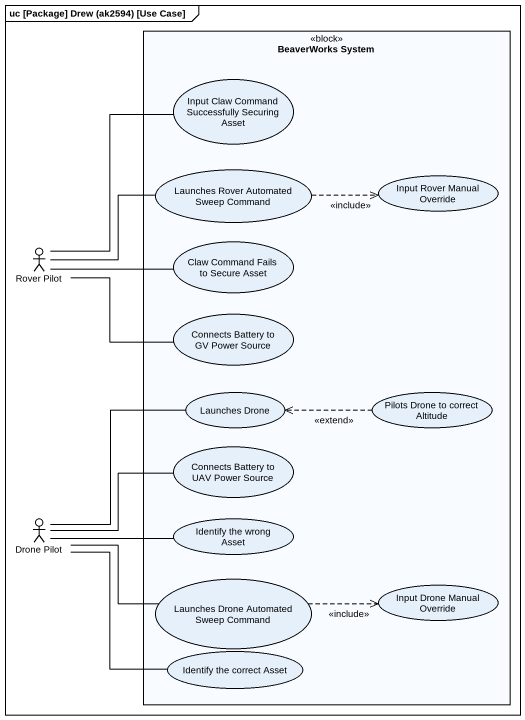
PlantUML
@startuml
mainframe uc [Package] Drew (ak2594) [Use Case]
rectangle "BeaverWorks System" as BeaverWorks_System <<block>> {
  usecase "Input Claw Command Successfully Securing Asset" as Input_Claw_Command
  usecase "Launches Rover Automated Sweep Command" as Launches_Rover_Automated
  usecase "Input Rover Manual Override" as Input_Rover_Manual_Override
  usecase "Claw Command Fails to Secure Asset" as Claw_Command_Fails_to
  usecase "Connects Battery to GV Power Source" as Connects_Battery_to_GV
  usecase "Launches Drone" as Launches_Drone
  usecase "Pilots Drone to correct Altitude" as Pilots_Drone_to_correct
  usecase "Connects Battery to UAV Power Source" as Connects_Battery_to_UAV
  usecase "Identify the wrong Asset" as Identify_the_wrong_Asset
  usecase "Launches Drone Automated Sweep Command" as Launches_Drone_Automated
  usecase "Input Drone Manual Override" as Input_Drone_Manual_Override
  usecase "Identify the correct Asset" as Identify_the_correct_Asset
}
actor "Rover Pilot" as Rover_Pilot
actor "Drone Pilot" as Drone_Pilot
Launches_Rover_Automated .right.> Input_Rover_Manual_Override : <<include>>
Rover_Pilot -up- Input_Claw_Command
Rover_Pilot -right- Launches_Rover_Automated
Rover_Pilot -right- Claw_Command_Fails_to
Rover_Pilot -right- Connects_Battery_to_GV
Pilots_Drone_to_correct .left.> Launches_Drone : <<extend>>
Drone_Pilot -up- Launches_Drone
Drone_Pilot -right- Connects_Battery_to_UAV
Drone_Pilot -right- Identify_the_wrong_Asset
Drone_Pilot -right- Launches_Drone_Automated
Drone_Pilot -- Identify_the_correct_Asset
Launches_Drone_Automated .right.> Input_Drone_Manual_Override : <<include>>
@enduml
